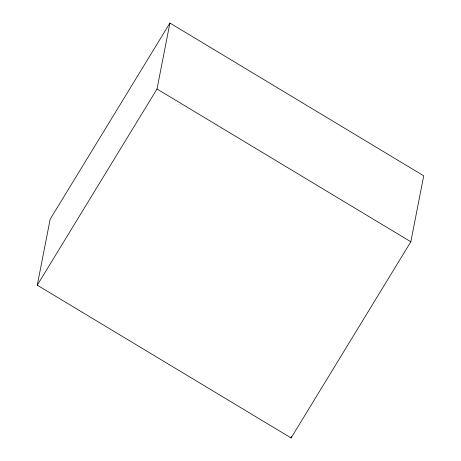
<?xml version="1.0" encoding="UTF-8"?>
<svg xmlns="http://www.w3.org/2000/svg" width="461" height="461" viewBox="0 0 461 461"><rect width="100%" height="100%" fill="white"/><g stroke="black" fill="none" stroke-linecap="round" stroke-linejoin="round"><path stroke-width="0.69" d="M37.272 285.175L50.168 219.223L169.913 23.05L423.728 175.825L410.832 241.777L291.087 437.95L37.272 285.175L157.011 89.002L169.913 23.05M291.087 437.95L291.364 436.544M157.011 89.002L410.832 241.777"/></g></svg>
